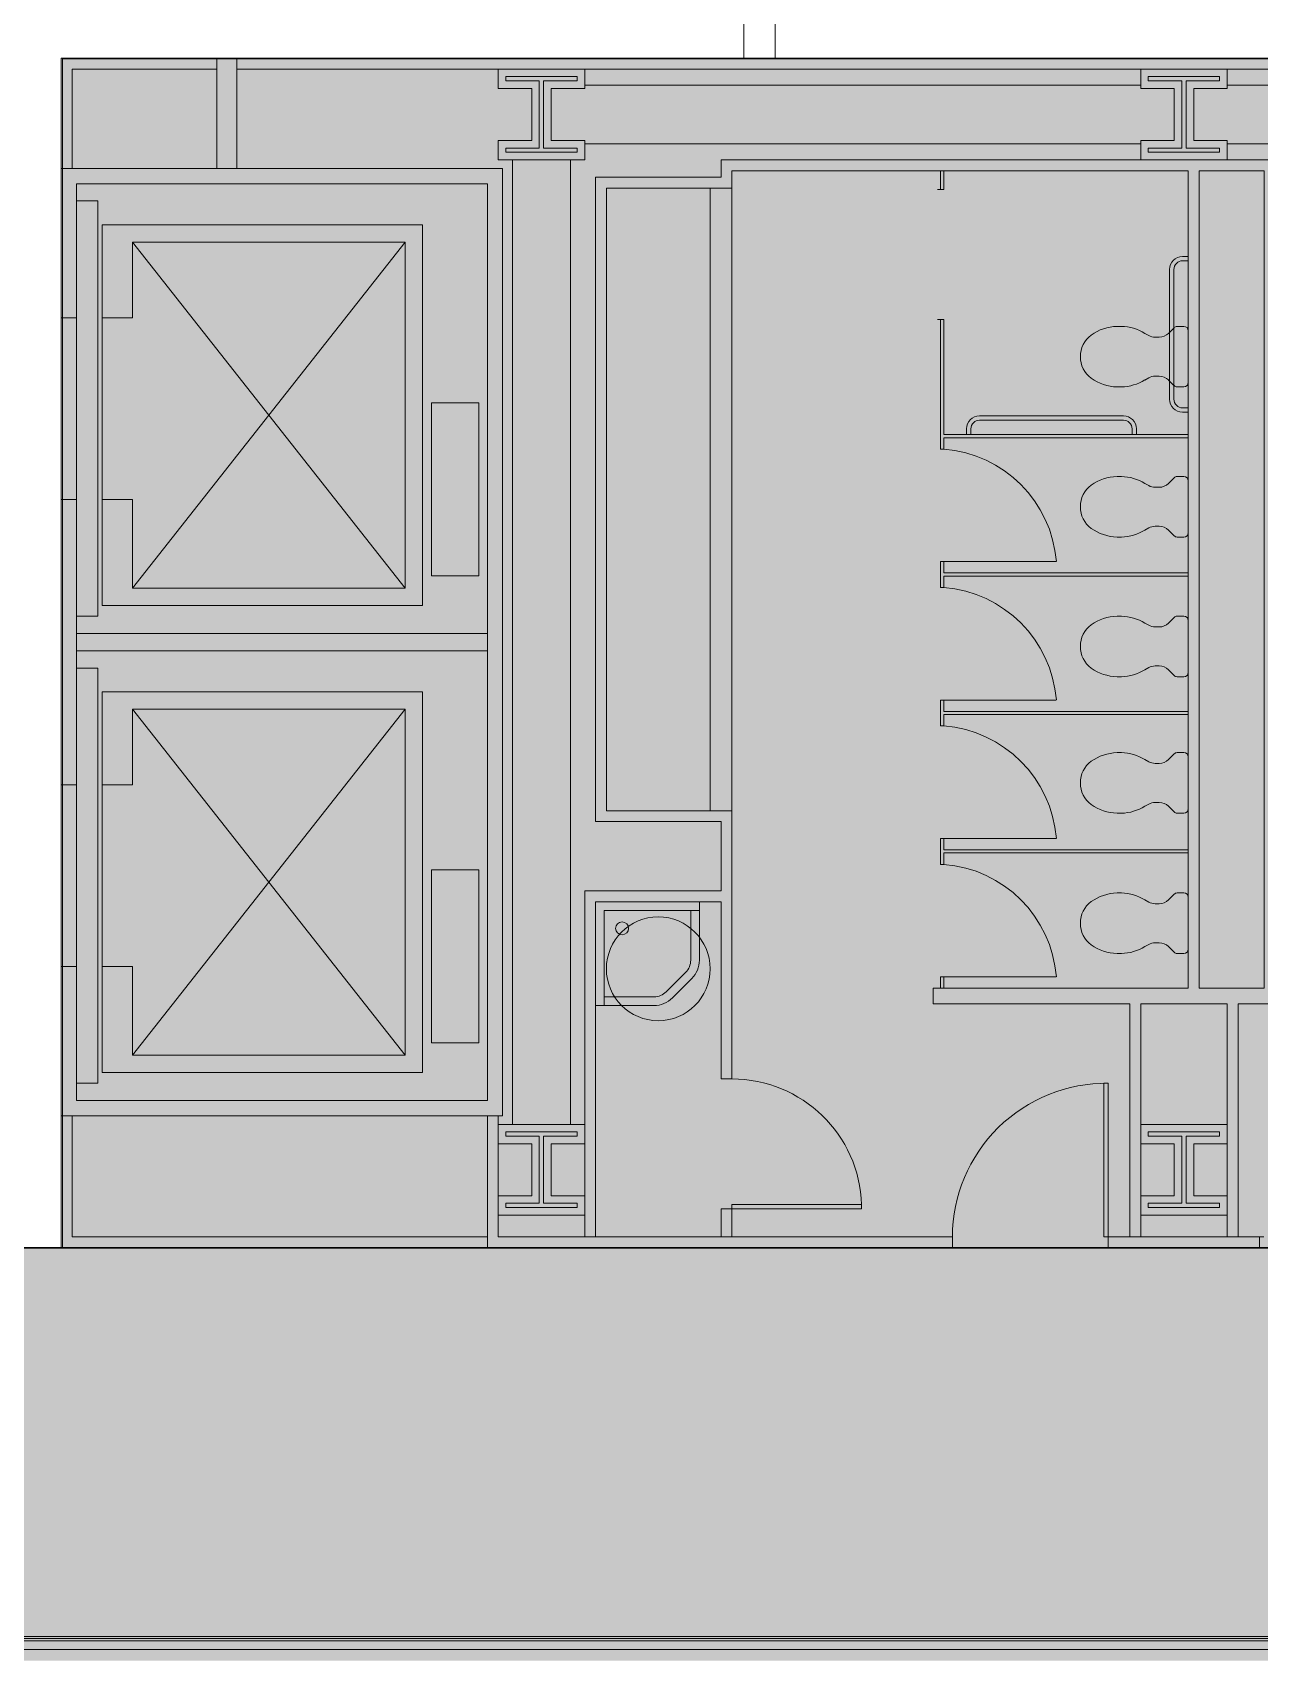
# Model space of a CAD drawing. Header units: inches. Extents: x 6512 to 15357, y -630 to 1499.
# Drawn here: x 14094.6 to 14378.2, y -143.3 to 231.3 of the extents above; entities that cross this region are included whole.
import ezdxf

# ---------------------------------------------------------------- set-up
doc = ezdxf.new("R2010")
doc.units = ezdxf.units.IN
doc.header["$MEASUREMENT"] = 0
for name, color, linetype, lineweight in [('A-CLNG', 13, 'Continuous', 18), ('A-DETL', 90, 'Continuous', 9), ('A-DETL-GENF', 92, 'Continuous', 18), ('A-DETL-THIN', 151, 'Continuous', 9), ('P-SANR-FIXT', 6, 'Continuous', 18)]:
    doc.layers.add(name, color=color, linetype=linetype, lineweight=lineweight)

# ---------------------------------------------------------------- blocks, each defined once
blk = doc.blocks.new('2941 Fairview Park_Clean for Revit_dwg-4584220-3RD FLOOR RCP - NEW')
at = {"layer": 'P-SANR-FIXT', "lineweight": 9, "flags": 128}
for points in [[(14104.73, 165.28), (14104.73, 196.3), (14199.73, 196.3), (14199.73, -15.7), (14104.73, -15.7), (14104.73, 15.28), (14101.23, 15.28), (14101.23, 57.28), (14101.23, 123.28), (14104.73, 123.28), (14101.23, 123.28), (14101.23, 165.28), (14104.73, 165.28), (14101.23, 165.28), (14101.23, 199.8), (14203.23, 199.8), (14101.23, 199.8), (14101.23, 225.3), (14137.23, 225.3), (14137.23, 199.8), (14137.23, 225.3), (14101.23, 225.3), (14854.23, 225.3)], [(14854.23, -49.7), (14527.23, -49.7), (14527.23, -31.7), (14467.23, -31.7), (14467.23, -49.7), (14101.23, -49.7), (14101.23, 225.3), (14854.23, 225.3)], [(14854.23, -49.7), (14527.23, -49.7), (14527.23, -31.7), (14467.23, -31.7), (14467.23, -49.7), (14101.23, -49.7), (14101.23, 225.3), (14101.23, 199.8), (14101.23, 165.28), (14101.23, 123.28), (14101.23, 57.28), (14101.23, 15.28), (14101.23, -19.2), (14101.23, -49.7), (14307.21, -49.7), (14307.21, -47.2), (14253.73, -47.2), (14253.73, -40.7), (14256.23, -40.7), (14256.23, -39.7), (14286.23, -39.7), (14286.23, -40.7), (14256.23, -40.7), (14256.23, -47.2)], [(14220.48, 221.05), (14220.48, 220.05), (14212.73, 220.05), (14212.73, 204.55), (14220.48, 204.55), (14220.48, 203.55), (14203.98, 203.55), (14203.98, 204.55)], [(14220.48, 221.05), (14203.98, 221.05), (14203.98, 220.05), (14211.73, 220.05), (14211.73, 204.55), (14203.98, 204.55)], [(14350.73, 206.3), (14358.48, 206.3), (14358.48, 218.3), (14350.73, 218.3), (14350.73, 222.8), (14370.73, 222.8)], [(14370.73, 222.8), (14370.73, 218.3), (14362.98, 218.3), (14362.98, 206.3), (14370.73, 206.3), (14370.73, 201.8), (14350.73, 201.8), (14350.73, 206.3), (14358.48, 206.3), (14358.48, 218.3), (14350.73, 218.3), (14350.73, 222.8), (14370.73, 222.8), (14370.73, 218.3), (14362.98, 218.3), (14362.98, 206.3)], [(14362.98, 206.3), (14370.73, 206.3), (14370.73, 201.8), (14350.73, 201.8), (14350.73, 206.3)], [(14256.23, -47.2), (14307.21, -47.2), (14256.23, -47.2), (14256.23, -40.7), (14286.23, -40.7), (14286.23, -39.7), (14256.23, -39.7), (14256.23, -40.7), (14253.73, -40.7), (14253.73, -47.2), (14222.23, -47.2), (14253.73, -47.2), (14307.21, -47.2), (14307.21, -49.7), (14101.23, -49.7), (14101.23, -19.2), (14203.23, -19.2), (14203.23, 199.8), (14203.23, -19.2), (14101.23, -19.2), (14101.23, 15.28), (14104.73, 15.28), (14104.73, 57.28), (14104.73, 123.28), (14104.73, 165.28), (14104.73, 123.31)], [(14256.23, 195.3), (14256.23, 199.3), (14361.73, 199.3), (14256.23, 199.3), (14256.23, 195.3), (14256.23, 51.3), (14256.23, -10.69), (14253.73, -10.69)], [(14302.73, 6.67), (14302.73, 10.3), (14361.73, 10.3), (14361.73, 199.3), (14361.73, 10.3), (14302.73, 10.3), (14302.73, 6.67), (14348.23, 6.67), (14348.23, -47.2), (14343.23, -47.2), (14342.23, -47.2), (14342.23, -11.7), (14343.23, -11.7), (14343.23, -47.2), (14343.23, -49.7), (14378.21, -49.7), (14378.21, -47.2)], [(14104.73, 123.31), (14104.73, 165.28), (14104.73, 123.28), (14104.73, 57.28), (14101.23, 57.28), (14104.73, 57.28), (14104.73, 15.31), (14101.23, 15.28), (14104.73, 15.31), (14104.73, 57.28), (14104.73, 15.28), (14104.73, -15.7), (14199.73, -15.7), (14199.73, 196.3), (14104.73, 196.3), (14104.73, 165.28), (14101.23, 165.28), (14104.73, 165.28)], [(14253.73, -10.69), (14256.23, -10.69), (14256.23, 51.3), (14256.23, 195.3), (14227.23, 195.3), (14227.23, 51.3), (14256.23, 51.3), (14227.23, 51.3), (14227.23, 195.3), (14256.23, 195.3)], [(14304.48, 70.92), (14305.23, 70.92), (14305.23, 73.55), (14361.73, 73.55), (14305.23, 73.55), (14305.23, 70.92), (14304.48, 70.92), (14304.48, 76.92), (14331.23, 76.92), (14304.48, 76.92), (14304.48, 70.92)], [(14378.21, -47.2), (14378.21, -49.7), (14343.23, -49.7), (14343.23, -47.2), (14343.23, -11.7), (14342.23, -11.7), (14342.23, -47.2), (14343.23, -47.2), (14348.23, -47.2), (14373.23, -47.2), (14378.21, -47.2), (14379.21, -47.2)], [(14379.21, -47.2), (14378.21, -47.2), (14373.23, -47.2), (14373.23, 6.67), (14418.23, 6.67), (14373.23, 6.67), (14373.23, -47.2), (14348.23, -47.2), (14348.23, 6.67), (14302.73, 6.67)], [(14202.23, -37.7), (14209.98, -37.7), (14209.98, -25.7), (14202.23, -25.7), (14202.23, -21.2), (14222.23, -21.2)], [(14222.23, -21.2), (14222.23, -25.7), (14214.48, -25.7), (14214.48, -37.7), (14222.23, -37.7), (14222.23, -42.2), (14202.23, -42.2), (14202.23, -37.7), (14209.98, -37.7), (14209.98, -25.7), (14202.23, -25.7), (14202.23, -21.2), (14222.23, -21.2), (14222.23, -25.7), (14214.48, -25.7), (14214.48, -37.7)], [(14350.73, -37.7), (14358.48, -37.7), (14358.48, -25.7), (14358.48, -37.7), (14350.73, -37.7), (14350.73, -42.2), (14370.73, -42.2), (14370.73, -37.7), (14362.98, -37.7), (14362.98, -25.7), (14370.73, -25.7), (14370.73, -21.2), (14370.73, -25.7), (14362.98, -25.7), (14362.98, -37.7)], [(14214.48, -37.7), (14222.23, -37.7), (14222.23, -42.2), (14202.23, -42.2), (14202.23, -37.7)], [(14362.98, -37.7), (14370.73, -37.7), (14370.73, -42.2), (14350.73, -42.2), (14350.73, -37.7)]]:
    blk.add_lwpolyline(points, dxfattribs=at)
for points in [[(14632.23, 201.8), (14632.23, -49.7), (14654.23, -49.7), (14654.23, 225.3), (14141.85, 225.3), (14141.85, 199.8), (14141.85, 225.3), (14654.23, 225.3), (14827.23, 225.3), (14654.23, 225.3), (14654.23, -49.7), (14632.23, -49.7), (14621.73, -49.7), (14621.73, -45.2), (14620.73, -45.2), (14620.73, -9.2), (14621.73, -9.2), (14621.73, -45.2), (14621.73, -49.7), (14632.23, -49.7)], [(14103.73, 222.8), (14103.73, 199.8), (14103.73, 222.8), (14137.23, 222.8)], [(14648.98, 222.8), (14141.85, 222.8)], [(14202.23, 206.3), (14209.98, 206.3), (14209.98, 218.3), (14202.23, 218.3), (14202.23, 222.8), (14222.23, 222.8), (14222.23, 218.3), (14222.23, 222.8), (14202.23, 222.8), (14202.23, 218.3), (14209.98, 218.3), (14209.98, 206.3), (14202.23, 206.3), (14202.23, 201.8), (14222.23, 201.8), (14222.23, 206.3), (14214.48, 206.3), (14214.48, 218.3), (14222.23, 218.3), (14214.48, 218.3), (14214.48, 206.3), (14222.23, 206.3), (14222.23, 201.8), (14202.23, 201.8)], [(14203.98, 204.55), (14211.73, 204.55), (14211.73, 220.05), (14203.98, 220.05), (14203.98, 221.05), (14220.48, 221.05), (14220.48, 220.05), (14212.73, 220.05), (14212.73, 204.55), (14220.48, 204.55), (14220.48, 203.55), (14203.98, 203.55)], [(14368.98, 221.05), (14352.48, 221.05)], [(14352.48, 204.55), (14352.48, 203.55), (14368.98, 203.55), (14368.98, 204.55), (14361.23, 204.55), (14361.23, 220.05), (14368.98, 220.05), (14368.98, 221.05), (14368.98, 220.05), (14361.23, 220.05), (14361.23, 204.55), (14368.98, 204.55), (14368.98, 203.55), (14352.48, 203.55), (14352.48, 204.55), (14360.23, 204.55), (14360.23, 220.05), (14352.48, 220.05), (14352.48, 221.05), (14352.48, 220.05), (14360.23, 220.05), (14360.23, 204.55)], [(14222.23, 219.05), (14350.73, 219.05)], [(14370.73, 219.05), (14631.23, 219.05)], [(14222.23, 205.55), (14350.73, 205.55)], [(14370.73, 205.55), (14631.23, 205.55)], [(14486.22, 197.8), (14486.22, 201.8), (14253.73, 201.8), (14253.73, 197.8), (14224.73, 197.8), (14224.73, 48.8), (14253.73, 48.8), (14253.73, 32.78), (14222.23, 32.78), (14222.23, -47.2), (14202.23, -47.2), (14202.23, -19.2), (14202.23, -47.2), (14222.23, -47.2), (14222.23, 32.78), (14253.73, 32.78), (14253.73, 48.8), (14224.73, 48.8), (14224.73, 197.8), (14253.73, 197.8), (14253.73, 201.8), (14486.22, 201.8)], [(14205.54, -21.2), (14205.54, 201.8)], [(14218.92, -21.2), (14218.92, 201.8)], [(14304.48, 194.92), (14303.73, 194.92), (14304.48, 194.92), (14304.48, 199.3), (14304.48, 194.92), (14305.23, 194.92), (14305.23, 199.3), (14305.23, 194.92)], [(14364.23, 199.3), (14379.23, 199.3), (14379.23, 10.3), (14364.23, 10.3), (14364.23, 199.3), (14364.23, 10.3), (14379.23, 10.3), (14379.23, 199.3)], [(14251.24, 51.3), (14251.24, 195.3)], [(14104.73, 192.3), (14109.73, 192.3), (14109.73, 96.3), (14104.73, 96.3), (14109.73, 96.3), (14109.73, 192.3)], [(14117.73, 165.28), (14117.73, 182.8), (14180.73, 182.8), (14117.73, 102.8), (14117.73, 123.28), (14110.73, 123.28), (14110.73, 98.8), (14184.73, 98.8), (14184.73, 186.8), (14110.73, 186.8), (14110.73, 165.28), (14117.73, 165.28), (14117.73, 182.8), (14180.73, 102.8), (14117.73, 102.8), (14117.73, 123.28), (14110.73, 123.28), (14110.73, 165.28), (14110.73, 123.28), (14110.73, 98.8), (14184.73, 98.8), (14184.73, 186.8), (14110.73, 186.8), (14110.73, 165.28)], [(14180.73, 182.8), (14117.73, 102.8), (14180.73, 102.8), (14180.73, 182.8), (14180.73, 102.8), (14117.73, 182.8)], [(14357.41, 176.47), (14357.41, 146.47)], [(14358.41, 146.47), (14358.41, 176.47)], [(14360.41, 178.47), (14361.73, 178.47), (14361.73, 179.47), (14360.41, 179.47), (14361.73, 179.47), (14361.73, 178.47)], [(14304.48, 164.92), (14303.73, 164.92), (14304.48, 164.92), (14304.48, 134.92), (14305.23, 134.92), (14304.48, 134.92), (14304.48, 164.92), (14305.23, 164.92), (14305.23, 138.3), (14361.73, 138.3), (14305.23, 138.3), (14305.23, 164.92)], [(14352.59, 161.2), (14351.69, 161.7)], [(14357.13, 161.7), (14358.44, 163.01)], [(14359.14, 163.31), (14360.73, 163.31)], [(14361.73, 162.31), (14361.73, 150.29)], [(14354.05, 160.82), (14355, 160.82)], [(14352.59, 151.41), (14351.69, 150.91)], [(14354.05, 151.79), (14355, 151.79)], [(14357.13, 150.91), (14358.44, 149.6)], [(14359.14, 149.31), (14360.73, 149.31)], [(14186.79, 105.66), (14186.79, 145.66), (14197.79, 145.66), (14197.79, 105.66), (14186.79, 105.66), (14186.79, 145.66), (14197.79, 145.66), (14197.79, 105.66)], [(14346.73, 142.62), (14313.48, 142.62)], [(14360.41, 143.47), (14361.73, 143.47), (14361.73, 144.47), (14360.41, 144.47), (14361.73, 144.47), (14361.73, 143.47)], [(14310.48, 139.62), (14310.48, 138.3), (14311.48, 138.3), (14311.48, 139.62), (14311.48, 138.3), (14310.48, 138.3)], [(14313.48, 141.62), (14346.73, 141.62)], [(14348.73, 139.62), (14348.73, 138.3), (14349.73, 138.3), (14349.73, 139.62), (14349.73, 138.3), (14348.73, 138.3)], [(14305.23, 134.92), (14305.23, 137.55), (14361.73, 137.55), (14305.23, 137.55)], [(14357.13, 126.99), (14358.44, 128.3)], [(14359.14, 128.6), (14360.73, 128.6)], [(14361.73, 127.6), (14361.73, 115.58)], [(14352.59, 126.49), (14351.69, 126.99)], [(14354.05, 126.11), (14355, 126.11)], [(14101.23, 123.28), (14104.73, 123.28)], [(14352.59, 116.7), (14351.69, 116.2)], [(14354.05, 117.08), (14355, 117.08)], [(14357.13, 116.2), (14358.44, 114.89)], [(14359.14, 114.6), (14360.73, 114.6)], [(14304.48, 102.92), (14304.48, 108.92), (14331.23, 108.92), (14304.48, 108.92), (14304.48, 102.92), (14305.23, 102.92), (14305.23, 105.55), (14361.73, 105.55), (14305.23, 105.55), (14305.23, 102.92)], [(14305.23, 106.3), (14305.23, 108.92), (14305.23, 106.3), (14361.73, 106.3)], [(14352.59, 94.2), (14351.69, 94.7)], [(14354.05, 93.82), (14355, 93.82)], [(14357.13, 94.7), (14358.44, 96.01)], [(14359.14, 96.3), (14360.73, 96.3)], [(14361.73, 95.3), (14361.73, 83.29)], [(14104.73, 92.28), (14199.73, 92.28)], [(14104.73, 88.28), (14199.73, 88.28)], [(14104.73, 84.3), (14109.73, 84.3), (14109.73, -11.7), (14104.73, -11.7), (14109.73, -11.7), (14109.73, 84.3), (14104.73, 84.3), (14109.73, 84.3), (14109.73, -11.7), (14104.73, -11.7), (14109.73, -11.7), (14109.73, 84.3)], [(14352.59, 84.41), (14351.69, 83.91)], [(14354.05, 84.79), (14355, 84.79)], [(14357.13, 83.91), (14358.44, 82.6)], [(14117.73, 57.28), (14117.73, 74.8), (14180.73, 74.8), (14117.73, -5.2), (14117.73, 15.28), (14110.73, 15.28), (14110.73, -9.2), (14184.73, -9.2), (14184.73, 78.8), (14110.73, 78.8), (14110.73, 57.28), (14117.73, 57.28), (14117.73, 74.8), (14180.73, -5.2), (14117.73, -5.2), (14117.73, 15.28), (14110.73, 15.28), (14110.73, 57.28), (14110.73, 15.28), (14110.73, -9.2), (14184.73, -9.2), (14184.73, 78.8), (14110.73, 78.8), (14110.73, 57.28)], [(14359.14, 82.3), (14360.73, 82.3)], [(14305.23, 74.3), (14305.23, 76.92), (14305.23, 74.3), (14361.73, 74.3)], [(14180.73, 74.8), (14117.73, 74.8), (14180.73, -5.2), (14180.73, 74.8), (14117.73, -5.2), (14180.73, -5.2)], [(14361.73, 74.3), (14305.23, 74.3)], [(14361.73, 73.55), (14305.23, 73.55)], [(14357.13, 63.15), (14358.44, 64.46)], [(14359.14, 64.75), (14360.73, 64.75)], [(14361.73, 63.75), (14361.73, 51.74)], [(14352.59, 62.65), (14351.69, 63.15)], [(14354.05, 62.27), (14355, 62.27)], [(14101.23, 57.28), (14104.73, 57.28)], [(14352.59, 52.86), (14351.69, 52.36)], [(14354.05, 53.24), (14355, 53.24)], [(14357.13, 52.36), (14358.44, 51.05)], [(14359.14, 50.76), (14360.73, 50.76)], [(14304.48, 38.92), (14305.23, 38.92), (14305.23, 41.55), (14361.73, 41.55), (14305.23, 41.55), (14305.23, 38.92), (14304.48, 38.92), (14304.48, 44.92), (14331.23, 44.92), (14304.48, 44.92)], [(14305.23, 42.3), (14305.23, 44.92), (14305.23, 42.3), (14361.73, 42.3)], [(14186.79, -2.34), (14197.79, -2.34), (14197.79, 37.66), (14186.79, 37.66), (14186.79, -2.34), (14186.79, 37.66), (14197.79, 37.66), (14197.79, -2.34)], [(14224.73, 30.28), (14248.73, 30.28), (14248.73, 16.77), (14248.73, 30.28), (14224.73, 30.28), (14224.73, 6.28), (14238.24, 6.28), (14224.73, 6.28), (14224.73, 30.28), (14224.73, -47.2), (14224.73, 30.28), (14253.73, 30.28), (14253.73, -10.69), (14253.73, 30.28)], [(14352.59, 30.2), (14351.69, 30.7)], [(14357.13, 30.7), (14358.44, 32.01)], [(14359.14, 32.31), (14360.73, 32.31)], [(14361.73, 31.31), (14361.73, 19.29)], [(14248.73, 28.28), (14226.73, 28.28), (14226.73, 6.28), (14226.73, 28.28)], [(14246.73, 16.77), (14246.73, 28.28)], [(14354.05, 29.82), (14355, 29.82)], [(14352.59, 20.41), (14351.69, 19.91)], [(14354.05, 20.79), (14355, 20.79)], [(14357.13, 19.91), (14358.44, 18.6)], [(14359.14, 18.31), (14360.73, 18.31)], [(14245.56, 13.94), (14241.07, 9.45)], [(14246.97, 12.52), (14242.49, 8.04)], [(14304.48, 10.3), (14304.48, 12.92), (14331.23, 12.92), (14304.48, 12.92)], [(14305.23, 10.3), (14305.23, 12.92)], [(14238.24, 8.28), (14226.73, 8.28)], [(14370.73, 6.67), (14350.73, 6.67), (14350.73, -47.2), (14350.73, 6.67), (14370.73, 6.67), (14370.73, -47.2)], [(14103.73, -47.2), (14103.73, -19.2), (14103.73, -47.2), (14199.73, -47.2)], [(14199.73, -49.7), (14199.73, -19.2)], [(14370.73, -21.2), (14350.73, -21.2), (14350.73, -25.7), (14358.48, -25.7), (14350.73, -25.7), (14350.73, -21.2)], [(14220.48, -22.95), (14203.98, -22.95)], [(14203.98, -39.45), (14211.73, -39.45), (14211.73, -23.95), (14203.98, -23.95), (14203.98, -22.95), (14203.98, -23.95), (14211.73, -23.95), (14211.73, -39.45)], [(14203.98, -39.45), (14203.98, -40.45), (14220.48, -40.45), (14220.48, -39.45), (14212.73, -39.45), (14212.73, -23.95), (14220.48, -23.95), (14220.48, -22.95), (14220.48, -23.95), (14212.73, -23.95), (14212.73, -39.45), (14220.48, -39.45), (14220.48, -40.45), (14203.98, -40.45)], [(14352.48, -39.45), (14352.48, -40.45), (14368.98, -40.45), (14352.48, -40.45), (14352.48, -39.45), (14360.23, -39.45), (14360.23, -23.95), (14352.48, -23.95), (14352.48, -22.95), (14368.98, -22.95), (14352.48, -22.95), (14352.48, -23.95), (14360.23, -23.95), (14360.23, -39.45)], [(14368.98, -40.45), (14368.98, -39.45), (14361.23, -39.45), (14361.23, -23.95), (14368.98, -23.95), (14368.98, -22.95), (14368.98, -23.95), (14361.23, -23.95), (14361.23, -39.45), (14368.98, -39.45)], [(14910.23, -49.7), (14910.23, -140.58), (13640.73, -140.58), (14910.23, -140.58)], [(14912.23, -49.7), (14912.23, -142.58), (13640.73, -142.58), (14912.23, -142.58)], [(14909.73, -49.7), (14909.73, -140.08), (13640.73, -140.08), (14909.73, -140.08)], [(14909.23, -139.58), (13649.73, -139.58), (14909.23, -139.58), (14909.23, -49.7)]]:
    blk.add_lwpolyline(points, close=True, dxfattribs=at)
at = {"layer": 'P-SANR-FIXT', "lineweight": 9}
for centre, radius in [((14239.23, 14.78), 12), ((14239.23, 14.78), 12), ((14230.87, 24.13), 1.5), ((14230.87, 24.13), 1.5)]:
    blk.add_circle(centre, radius, dxfattribs=at)
for centre, radius, start, end in [((14360.41, 176.47), 3, 90, 180), ((14360.41, 176.47), 3, 90, 180), ((14360.41, 176.47), 2, 90, 180), ((14360.41, 176.47), 2, 90, 180), ((14342.87, 156.39), 6.08, 126.0851, 180.7848), ((14342.87, 156.39), 6.08, 126.0851, 180.7848), ((14345.53, 152.56), 10.75, 91.3322, 125.5377), ((14345.53, 152.56), 10.75, 91.3322, 125.5377), ((14345.78, -68.15), 231.46, 89.8762, 90.1238), ((14345.78, -68.15), 231.46, 89.8762, 90.1238), ((14346.03, 152.56), 10.75, 58.1142, 88.6678), ((14346.03, 152.56), 10.75, 58.1142, 88.6678), ((14354.05, 163.82), 3, 240.9383, 270), ((14354.05, 163.82), 3, 240.9383, 270), ((14355, 163.82), 3, 270, 315), ((14355, 163.82), 3, 270, 315), ((14359.14, 162.31), 1, 90, 135), ((14359.14, 162.31), 1, 90, 135), ((14360.73, 162.31), 1, 0, 90), ((14360.73, 162.31), 1, 0, 90), ((14342.87, 156.22), 6.08, 179.2152, 233.9149), ((14342.87, 156.22), 6.08, 179.2152, 233.9149), ((14345.53, 160.06), 10.75, 234.4623, 268.6678), ((14345.53, 160.06), 10.75, 234.4623, 268.6678), ((14346.03, 160.06), 10.75, 271.3322, 301.8858), ((14346.03, 160.06), 10.75, 271.3322, 301.8858), ((14354.05, 148.79), 3, 90, 119.0617), ((14354.05, 148.79), 3, 90, 119.0617), ((14355, 148.79), 3, 45, 90), ((14355, 148.79), 3, 45, 90), ((14360.73, 150.31), 1, 270, 0), ((14360.73, 150.31), 1, 270, 0), ((14345.78, 380.76), 231.46, 269.8762, 270.1238), ((14345.78, 380.76), 231.46, 269.8762, 270.1238), ((14360.41, 146.47), 3, 180, 270), ((14360.41, 146.47), 3, 180, 270), ((14360.41, 146.47), 2, 180, 270), ((14360.41, 146.47), 2, 180, 270), ((14359.14, 150.31), 1, 225, 270), ((14359.14, 150.31), 1, 225, 270), ((14313.48, 139.62), 3, 90, 180), ((14313.48, 139.62), 3, 90, 180), ((14346.73, 139.62), 3, 0, 90), ((14346.73, 139.62), 3, 0, 90), ((14313.48, 139.62), 2, 90, 180), ((14313.48, 139.62), 2, 90, 180), ((14346.73, 139.62), 2, 360, 90), ((14346.73, 139.62), 2, 360, 90), ((14303.04, 106.73), 28.28, 4.4494, 85.5506), ((14303.04, 106.73), 28.28, 4.4494, 85.5506), ((14345.53, 117.85), 10.75, 91.3322, 125.5377), ((14345.53, 117.85), 10.75, 91.3322, 125.5377), ((14345.78, -102.86), 231.46, 89.8762, 90.1238), ((14345.78, -102.86), 231.46, 89.8762, 90.1238), ((14346.03, 117.85), 10.75, 58.1142, 88.6678), ((14346.03, 117.85), 10.75, 58.1142, 88.6678), ((14359.14, 127.6), 1, 90, 135), ((14359.14, 127.6), 1, 90, 135), ((14360.73, 127.6), 1, 0, 90), ((14360.73, 127.6), 1, 0, 90), ((14342.87, 121.68), 6.08, 126.0851, 180.7848), ((14342.87, 121.68), 6.08, 126.0851, 180.7848), ((14354.05, 129.11), 3, 240.9383, 270), ((14354.05, 129.11), 3, 240.9383, 270), ((14355, 129.11), 3, 270, 315), ((14355, 129.11), 3, 270, 315), ((14342.87, 121.51), 6.08, 179.2152, 233.9149), ((14342.87, 121.51), 6.08, 179.2152, 233.9149), ((14345.53, 125.35), 10.75, 234.4623, 268.6678), ((14345.53, 125.35), 10.75, 234.4623, 268.6678), ((14346.03, 125.35), 10.75, 271.3322, 301.8858), ((14346.03, 125.35), 10.75, 271.3322, 301.8858), ((14354.05, 114.08), 3, 90, 119.0617), ((14354.05, 114.08), 3, 90, 119.0617), ((14355, 114.08), 3, 45, 90), ((14355, 114.08), 3, 45, 90), ((14345.78, 346.05), 231.46, 269.8762, 270.1238), ((14345.78, 346.05), 231.46, 269.8762, 270.1238), ((14359.14, 115.6), 1, 225, 270), ((14359.14, 115.6), 1, 225, 270), ((14360.73, 115.6), 1, 270, 0), ((14360.73, 115.6), 1, 270, 0), ((14303.04, 74.73), 28.28, 4.4494, 85.5506), ((14303.04, 74.73), 28.28, 4.4494, 85.5506), ((14342.87, 89.39), 6.08, 126.0851, 180.7848), ((14342.87, 89.39), 6.08, 126.0851, 180.7848), ((14345.53, 85.55), 10.75, 91.3322, 125.5377), ((14345.53, 85.55), 10.75, 91.3322, 125.5377), ((14345.78, -135.15), 231.46, 89.8762, 90.1238), ((14345.78, -135.15), 231.46, 89.8762, 90.1238), ((14346.03, 85.55), 10.75, 58.1142, 88.6678), ((14346.03, 85.55), 10.75, 58.1142, 88.6678), ((14354.05, 96.82), 3, 240.9383, 270), ((14354.05, 96.82), 3, 240.9383, 270), ((14355, 96.82), 3, 270, 315), ((14355, 96.82), 3, 270, 315), ((14359.14, 95.3), 1, 90, 135), ((14359.14, 95.3), 1, 90, 135), ((14360.73, 95.3), 1, 0, 90), ((14360.73, 95.3), 1, 0, 90), ((14342.87, 89.22), 6.08, 179.2152, 233.9149), ((14342.87, 89.22), 6.08, 179.2152, 233.9149), ((14345.53, 93.05), 10.75, 234.4623, 268.6678), ((14345.53, 93.05), 10.75, 234.4623, 268.6678), ((14346.03, 93.05), 10.75, 271.3322, 301.8858), ((14346.03, 93.05), 10.75, 271.3322, 301.8858), ((14354.05, 81.79), 3, 90, 119.0617), ((14354.05, 81.79), 3, 90, 119.0617), ((14355, 81.79), 3, 45, 90), ((14355, 81.79), 3, 45, 90), ((14359.14, 83.3), 1, 225, 270), ((14359.14, 83.3), 1, 225, 270), ((14360.73, 83.3), 1, 270, 0), ((14360.73, 83.3), 1, 270, 0), ((14345.78, 313.76), 231.46, 269.8762, 270.1238), ((14345.78, 313.76), 231.46, 269.8762, 270.1238), ((14303.04, 42.73), 28.28, 4.4494, 85.5506), ((14303.04, 42.73), 28.28, 4.4494, 85.5506), ((14345.53, 54), 10.75, 91.3322, 125.5377), ((14345.53, 54), 10.75, 91.3322, 125.5377), ((14345.78, -166.7), 231.46, 89.8762, 90.1238), ((14345.78, -166.7), 231.46, 89.8762, 90.1238), ((14346.03, 54), 10.75, 58.1142, 88.6678), ((14346.03, 54), 10.75, 58.1142, 88.6678), ((14359.14, 63.75), 1, 90, 135), ((14359.14, 63.75), 1, 90, 135), ((14360.73, 63.75), 1, 0, 90), ((14360.73, 63.75), 1, 0, 90), ((14342.87, 57.84), 6.08, 126.0851, 180.7848), ((14342.87, 57.84), 6.08, 126.0851, 180.7848), ((14354.05, 65.27), 3, 240.9383, 270), ((14354.05, 65.27), 3, 240.9383, 270), ((14355, 65.27), 3, 270, 315), ((14355, 65.27), 3, 270, 315), ((14342.87, 57.67), 6.08, 179.2152, 233.9149), ((14342.87, 57.67), 6.08, 179.2152, 233.9149), ((14345.53, 61.5), 10.75, 234.4623, 268.6678), ((14345.53, 61.5), 10.75, 234.4623, 268.6678), ((14354.05, 50.24), 3, 90, 119.0617), ((14354.05, 50.24), 3, 90, 119.0617), ((14355, 50.24), 3, 45, 90), ((14355, 50.24), 3, 45, 90), ((14345.78, 282.21), 231.46, 269.8762, 270.1238), ((14345.78, 282.21), 231.46, 269.8762, 270.1238), ((14346.03, 61.5), 10.75, 271.3322, 301.8858), ((14346.03, 61.5), 10.75, 271.3322, 301.8858), ((14359.14, 51.76), 1, 225, 270), ((14359.14, 51.76), 1, 225, 270), ((14360.73, 51.76), 1, 270, 0), ((14360.73, 51.76), 1, 270, 0), ((14303.04, 10.73), 28.28, 4.4494, 85.5506), ((14303.04, 10.73), 28.28, 4.4494, 85.5506), ((14342.87, 25.39), 6.08, 126.0851, 180.7848), ((14342.87, 25.39), 6.08, 126.0851, 180.7848), ((14345.53, 21.56), 10.75, 91.3322, 125.5377), ((14345.53, 21.56), 10.75, 91.3322, 125.5377), ((14345.78, -199.15), 231.46, 89.8762, 90.1238), ((14345.78, -199.15), 231.46, 89.8762, 90.1238), ((14346.03, 21.56), 10.75, 58.1142, 88.6678), ((14346.03, 21.56), 10.75, 58.1142, 88.6678), ((14354.05, 32.82), 3, 240.9383, 270), ((14354.05, 32.82), 3, 240.9383, 270), ((14355, 32.82), 3, 270, 315), ((14355, 32.82), 3, 270, 315), ((14359.14, 31.31), 1, 90, 135), ((14359.14, 31.31), 1, 90, 135), ((14360.73, 31.31), 1, 0, 90), ((14360.73, 31.31), 1, 0, 90), ((14342.87, 25.22), 6.08, 179.2152, 233.9149), ((14342.87, 25.22), 6.08, 179.2152, 233.9149), ((14345.53, 29.06), 10.75, 234.4623, 268.6678), ((14345.53, 29.06), 10.75, 234.4623, 268.6678), ((14346.03, 29.06), 10.75, 271.3322, 301.8858), ((14346.03, 29.06), 10.75, 271.3322, 301.8858), ((14354.05, 17.79), 3, 90, 119.0617), ((14354.05, 17.79), 3, 90, 119.0617), ((14355, 17.79), 3, 45, 90), ((14355, 17.79), 3, 45, 90), ((14360.73, 19.31), 1, 270, 360), ((14360.73, 19.31), 1, 270, 360), ((14242.73, 16.77), 4, 315, 0), ((14242.73, 16.77), 4, 315, 0), ((14242.73, 16.77), 6, 315, 0), ((14242.73, 16.77), 6, 315, 0), ((14345.78, 249.76), 231.46, 269.8762, 270.1238), ((14345.78, 249.76), 231.46, 269.8762, 270.1238), ((14359.14, 19.31), 1, 225, 270), ((14359.14, 19.31), 1, 225, 270), ((14238.24, 12.28), 4, 270, 315), ((14238.24, 12.28), 4, 270, 315), ((14238.24, 12.28), 6, 270, 315), ((14238.24, 12.28), 6, 270, 315), ((14256.23, -40.7), 30.01, 1.743, 90), ((14256.23, -40.7), 30.01, 1.743, 90), ((14342.8, -47.28), 35.59, 89.3176, 179.8814), ((14342.8, -47.28), 35.59, 89.3176, 179.8814)]:
    blk.add_arc(centre, radius, start, end, dxfattribs=at)

msp = doc.modelspace()

# ---------------------------------------------------------------- hatches: boundary and pattern name
at = {"layer": 'A-DETL-GENF'}
for points in [[(14654.55, -49.83), (14854.55, -49.83), (14854.55, 225.17), (14101.55, 225.17), (14101.55, -49.83), (14467.55, -49.83), (14467.55, -31.83), (14527.55, -31.83), (14527.55, -49.83)], [(12714.38, -523.83), (13652.55, -523.83), (13652.55, -404.32), (13672.55, -404.32), (13672.55, -187.82), (13654.55, -187.82), (13654.55, -145.18), (14914.55, -145.18), (14914.55, -50.2), (14527.55, -50.2), (14527.55, -31.83), (14467.55, -31.83), (14467.55, -49.83), (13772.55, -49.83), (13772.55, -8.85), (13659.55, -8.85), (13659.55, -49.83), (12508.41, -49.83), (12505.64, -49.53), (12502.95, -48.82), (12500.4, -47.73), (12498.03, -46.26), (12495.91, -44.46), (12494.08, -42.37), (12492.58, -40.02), (12491.45, -37.48), (12490.7, -34.8), (12484.69, -34.8), (12487.16, -59.9), (12490.09, -84.96), (12493.47, -109.95), (12497.29, -134.88), (12501.56, -159.74), (12506.28, -184.52), (12511.45, -209.21), (12517.24, -234.54), (12523.1, -258.29), (12529.59, -282.66), (12536.52, -306.91), (12543.88, -331.04), (12551.67, -355.03), (12559.89, -378.87), (12568.55, -402.57), (12577.62, -426.1), (12587.12, -449.47), (12597.04, -472.66), (12608.38, -497.81), (12618.11, -518.49), (12619.32, -516.39), (12618.49, -513.62), (12618.11, -510.66), (12618.19, -507.86), (12618.74, -505.02), (12619.73, -502.31), (12621.15, -499.78), (12622.95, -497.52), (12625.09, -495.58), (12627.52, -494), (12630.16, -492.83), (12632.96, -492.1), (12635.84, -491.83), (12638.73, -492.02), (12641.54, -492.68), (12644.22, -493.77), (12646.69, -495.28), (12648.88, -497.17), (12650.74, -499.38), (12652.23, -501.86), (12653.29, -504.55), (12653.92, -507.37), (12654.08, -510.26), (12669.05, -510.26), (12669.05, -497.81), (12693.05, -497.81), (12693.05, -523.83), (12712.81, -523.83)]]:
    msp.add_hatch(color=10, dxfattribs=at).paths.add_polyline_path(points, flags=0)

# ---------------------------------------------------------------- linework, layer by layer
at = {"layer": 'A-CLNG', "lineweight": 13}
for p, q in [((14258.97, 389.98), (14258.97, 225.3)), ((14266.22, 225.3), (14266.22, 386.48)), ((14101.23, 225.3), (14101.23, -49.7)), ((14258.97, 225.3), (14101.23, 225.3)), ((14620.73, 225.3), (14266.22, 225.3)), ((14101.23, -49.7), (14010.2, -49.7))]:
    msp.add_line(p, q, dxfattribs=at)
for radius, start, end in [(1403.68, 70.70864, 184.55218), (1376.68, 70.31484, 184.2637)]:
    msp.add_arc((13884.9, 80.65), radius, start, end, dxfattribs=at)
at = {"layer": 'A-DETL', "lineweight": 20}
msp.add_arc((13886.89, 85.18), 1259.94, 69.18949, 179.68988, dxfattribs=at)
at = {"layer": 'A-DETL-THIN'}
for p, q in [((14101.55, 225.17), (14101.55, -49.83)), ((14654.55, 225.17), (14101.55, 225.17)), ((14467.55, -49.83), (13772.55, -49.83)), ((14101.55, -49.83), (14467.55, -49.83))]:
    msp.add_line(p, q, dxfattribs=at)

# ---------------------------------------------------------------- block references
at = {"color": 9, "lineweight": 9}
msp.add_blockref('2941 Fairview Park_Clean for Revit_dwg-4584220-3RD FLOOR RCP - NEW', (0, 0), dxfattribs=at)

doc.saveas('drawing.dxf')
